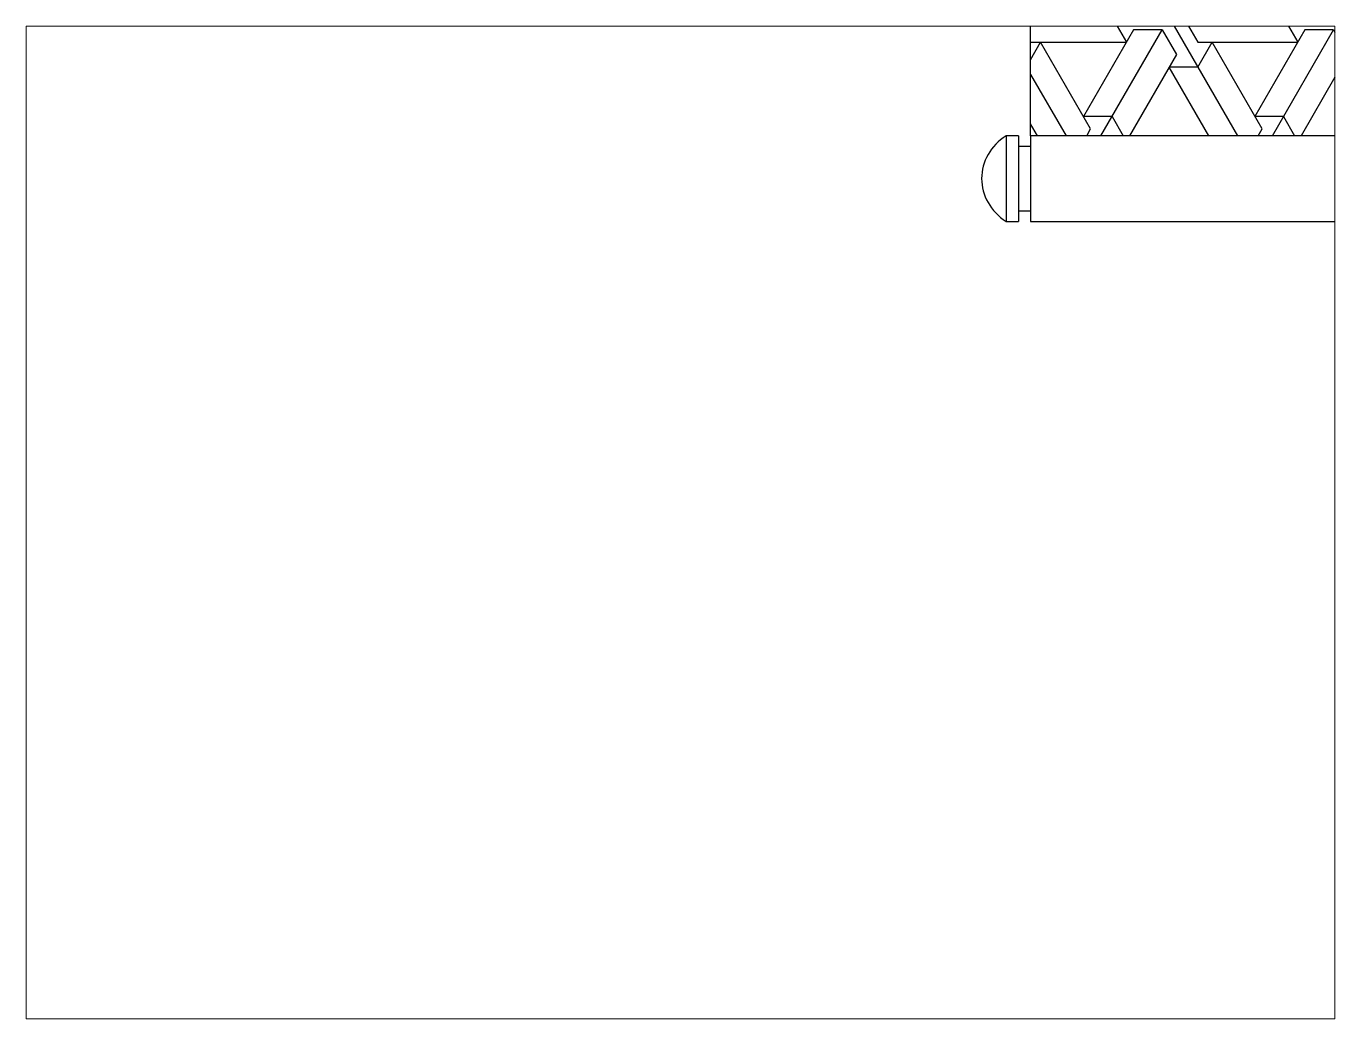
# Paper-space layout '布局1' of a CAD drawing. Header units: millimetres. Extents: x 26 to 231, y 20 to 176.
# The model-space entities are those that its viewports show. They can reach past a viewport. Long polylines and large blocks are cut down to what shows.
import ezdxf

# ---------------------------------------------------------------- set-up
doc = ezdxf.new("R2010")
doc.units = ezdxf.units.MM
for name, color, linetype in [('4', 4, 'Continuous'), ('7', 7, 'Continuous'), ('BH', 3, 'Continuous')]:
    doc.layers.add(name, color=color, linetype=linetype)

# ---------------------------------------------------------------- blocks, each defined once
blk = doc.blocks.new('1')
at = {"layer": '7'}
for p, q in [((-930, -700), (-930, 0)), ((-900, 0), (-900, -700)), ((-900, -700), (-930, -700)), ((-926.25, -705), (-926.25, -700)), ((-903.75, -700), (-903.75, -705)), ((-900, -705), (-930, -705)), ((-930, -710), (-930, -705)), ((-900, -705), (-900, -710)), ((-900, -710), (-930, -710))]:
    blk.add_line(p, q, dxfattribs=at)
at = {"layer": '7', "extrusion": (0, 0, -1)}
blk.add_ellipse((-915, -695), major_axis=(0, 25), ratio=0.75, start_param=2.214297, end_param=4.068888, dxfattribs=at)
blk = doc.blocks.new('A$C199A0A33')
at = {"layer": 'BH'}
h = blk.add_hatch(dxfattribs=at)
h.set_pattern_fill('ESCHER', color=256, scale=50, style=0)
h.set_pattern_definition([(60, (-245.52, -323.545), (-60, -1e-08), [55, -5]), (180, (-245.52, -323.545), (30, -51.9615), [55, -5]), (300, (-245.52, -323.545), (60, -1e-08), [55, -5]), (60, (-240.52, -323.545), (-60, -1e-08), [10, -50]), (300, (-240.52, -323.545), (60, -1e-08), [10, -50]), (60, (-248.02, -319.215), (-60, -1e-08), [10, -50]), (180, (-248.02, -319.215), (30, -51.9615), [10, -50]), (300, (-248.02, -327.875), (60, -1e-08), [10, -50]), (180, (-248.02, -327.875), (30, -51.9615), [10, -50]), (60, (-265.52, -323.545), (-60, -1e-08), [10, -50]), (300, (-265.52, -323.545), (60, -1e-08), [10, -50]), (60, (-235.52, -340.866), (-60, -1e-08), [10, -50]), (180, (-235.52, -340.866), (30, -51.9615), [10, -50]), (300, (-235.52, -306.225), (60, -1e-08), [10, -50]), (180, (-235.52, -306.225), (30, -51.9615), [10, -50]), (0, (-235.52, -314.885), (-30, 51.9615), [35, -25]), (0, (-235.52, -332.205), (-30, 51.9615), [35, -25]), (120, (-243.02, -310.555), (-60, 1e-08), [35, -25]), (120, (-258.02, -319.215), (-60, 1e-08), [35, -25]), (240, (-258.02, -327.875), (30, -51.9615), [35, -25]), (240, (-243.02, -336.536), (30, -51.9615), [35, -25])])
edge = h.paths.add_edge_path(flags=16)
edge.add_arc((317.14, 530), 255, 0, 360)
h.paths.add_polyline_path([(17.14, 1030), (617.14, 1030), (617.14, 30), (17.14, 30)])
at = {"layer": '4'}
blk.add_lwpolyline([(17.14, 1030), (617.14, 1030), (617.14, 30), (17.14, 30)], close=True, dxfattribs=at)
at = {"layer": '7', "xscale": -1, "yscale": 0.8571428571428571, "rotation": 270}
blk.add_blockref('1', (617.14, 930), dxfattribs=at)

msp = doc.modelspace()

# ---------------------------------------------------------------- block references
msp.add_blockref('A$C199A0A33', (618.86, 280.63))

psp = doc.layouts.new('布局1')

# ---------------------------------------------------------------- viewports
at = {"layer": '0'}
psp.add_viewport(center=(128.5, 97.5), size=(205.6, 156), view_center_point=(513.49, 175.24), view_height=347.4734, dxfattribs=at)

doc.saveas('drawing.dxf')
